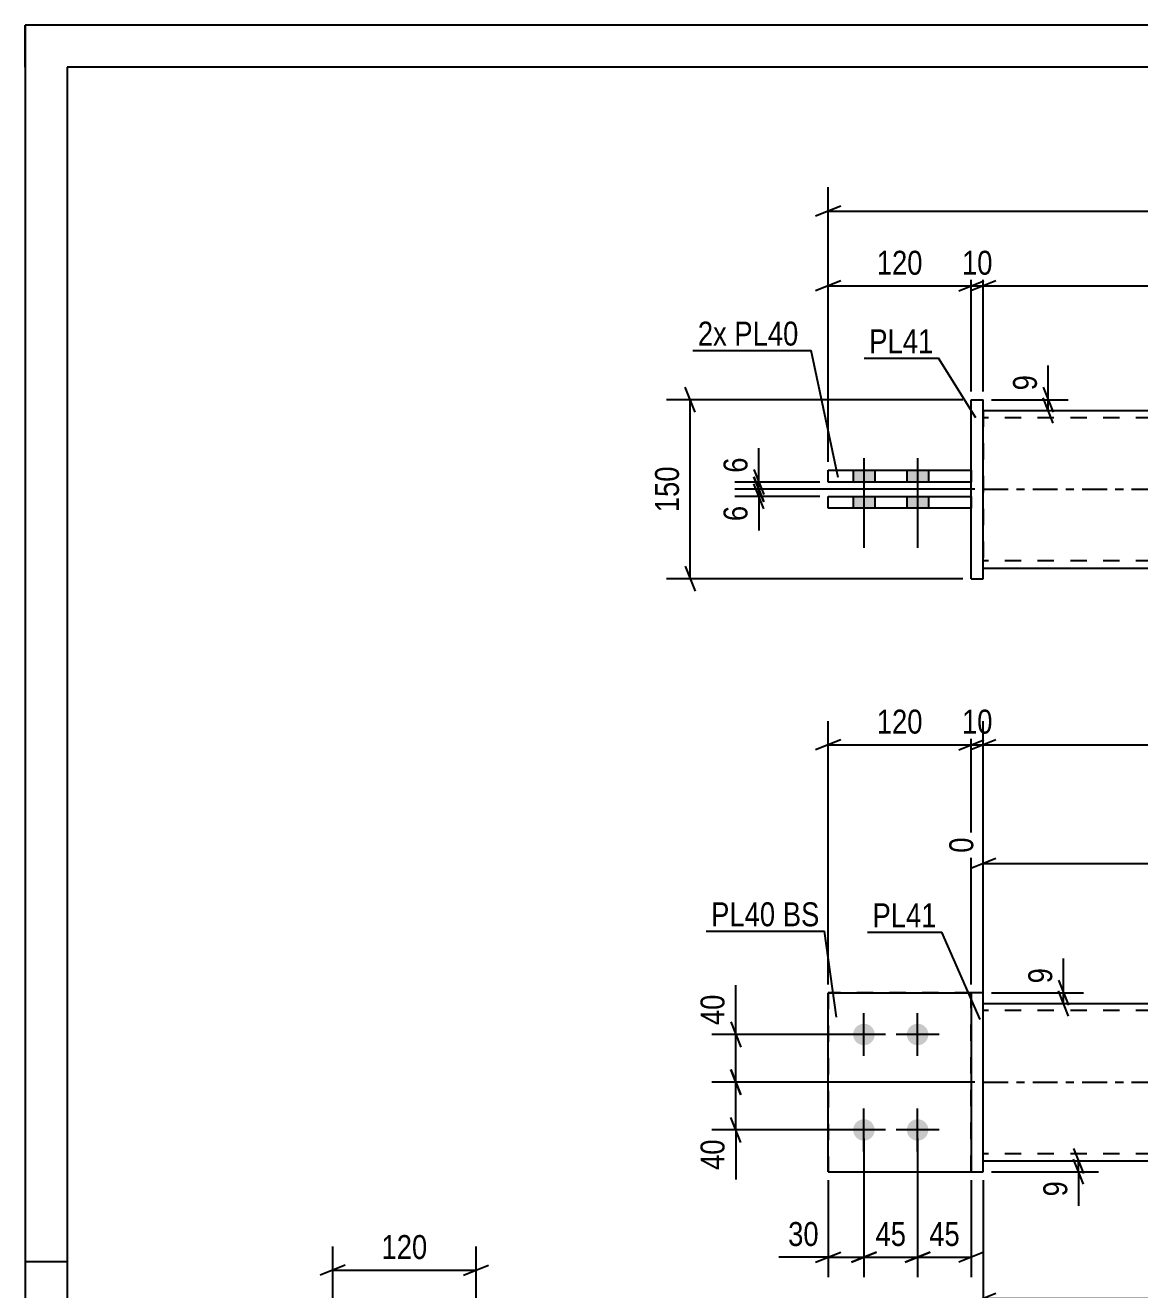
# Model space of a CAD drawing. Header units: millimetres. Extents: x 0 to 420, y 0 to 297.
# Drawn here: x 0 to 133.4, y 145.7 to 297 of the extents above; entities that cross this region are included whole.
import ezdxf

# ---------------------------------------------------------------- set-up
doc = ezdxf.new("R2010")
doc.units = ezdxf.units.MM
doc.linetypes.add('DXK_LINE_DOT2', pattern=[3.9198, 1.9599, -1.9599])
doc.linetypes.add('DXK_LINE_DOT3', pattern=[5.9187, 2.979, -0.9799, 0.9799, -0.9799])
doc.styles.add('Arial Narrow', font='ARIALN.TTF', dxfattribs={"height": 0.2})

# ---------------------------------------------------------------- blocks, each defined once
blk = doc.blocks.new('Unknown-585758322-1128')
at = {"color": 5, "linetype": 'Continuous'}
for p, q in [((420, 297), (0, 297)), ((0, 297), (0, 0)), ((0, 292), (0, 297)), ((415, 292), (5, 292)), ((5, 292), (5, 5)), ((5, 149), (0, 149))]:
    blk.add_line(p, q, dxfattribs=at)
blk = doc.blocks.new('Part-585758322-1943 - 1919')
at = {"color": 2, "linetype": 'Continuous'}
for p, q in [((114.68, 181.22), (113.25, 181.22)), ((113.25, 181.22), (113.25, 159.79)), ((114.68, 159.79), (114.68, 181.22)), ((113.25, 159.79), (114.68, 159.79))]:
    blk.add_line(p, q, dxfattribs=at)
blk = doc.blocks.new('Bolt-585758322-1927 - 1919')
at = {"linetype": 'Continuous'}
for points in [[(100.39, 174.93, -1), (100.39, 177.51, -1)], [(106.82, 174.93, -1), (106.82, 177.51, -1)], [(100.39, 163.51, -1), (100.39, 166.08, -1)], [(106.82, 163.51, -1), (106.82, 166.08, -1)]]:
    blk.add_hatch(color=1, dxfattribs=at).paths.add_polyline_path(points)
at = {"color": 1, "linetype": 'Continuous'}
for p, q in [((100.39, 173.65), (100.39, 178.79)), ((106.82, 173.65), (106.82, 178.79)), ((102.96, 176.22), (97.82, 176.22)), ((109.39, 176.22), (104.25, 176.22)), ((100.39, 162.22), (100.39, 167.36)), ((106.82, 162.22), (106.82, 167.36)), ((102.96, 164.79), (97.82, 164.79)), ((109.39, 164.79), (104.25, 164.79))]:
    blk.add_line(p, q, dxfattribs=at)
blk = doc.blocks.new('Part-585758322-1948 - 1919')
at = {"color": 7, "linetype": 'DXK_LINE_DOT2'}
for p, q in [((113.25, 181.22), (96.11, 181.22)), ((96.11, 181.22), (96.11, 159.79)), ((113.25, 159.79), (113.25, 181.22)), ((96.11, 159.79), (113.25, 159.79))]:
    blk.add_line(p, q, dxfattribs=at)
blk = doc.blocks.new('Part-585758322-1953 - 1919')
at = {"color": 2, "linetype": 'Continuous'}
for p, q in [((96.11, 159.79), (96.11, 181.22)), ((96.11, 181.22), (113.25, 181.22)), ((96.11, 159.79), (113.25, 159.79))]:
    blk.add_line(p, q, dxfattribs=at)
at = {"color": 7, "linetype": 'DXK_LINE_DOT2'}
blk.add_line((113.25, 159.79), (113.25, 181.22), dxfattribs=at)
blk = doc.blocks.new('Part-585758322-1968 - 1919')
at = {"linetype": 'Continuous'}
blk.add_hatch(color=2, dxfattribs=at).paths.add_polyline_path([(144.23, 161.08), (143.43, 162.48), (145.03, 162.48)])
at = {"color": 2, "linetype": 'Continuous'}
for p, q in [((114.68, 179.93), (232.9, 179.93)), ((144.23, 161.08), (143.43, 162.48)), ((143.43, 162.48), (145.03, 162.48)), ((145.03, 162.48), (144.23, 161.08)), ((114.68, 161.08), (232.9, 161.08))]:
    blk.add_line(p, q, dxfattribs=at)
at = {"color": 7, "linetype": 'DXK_LINE_DOT2'}
for p, q in [((114.68, 161.08), (114.68, 179.93)), ((232.9, 179.08), (114.68, 179.08)), ((232.9, 179.93), (232.9, 161.08)), ((232.9, 161.93), (114.68, 161.93))]:
    blk.add_line(p, q, dxfattribs=at)
at = {"color": 7, "linetype": 'DXK_LINE_DOT3'}
blk.add_line((114.68, 170.51), (232.9, 170.51), dxfattribs=at)
at = {"color": 2, "linetype": 'Continuous'}
blk.add_circle((144.23, 161.98), 1, dxfattribs=at)
blk = doc.blocks.new('Part-585758322-2286 - 2280')
at = {"color": 2, "linetype": 'Continuous'}
for p, q in [((96.11, 240.62), (113.25, 240.62)), ((96.11, 239.19), (96.11, 240.62)), ((113.25, 240.62), (113.25, 239.19)), ((113.25, 239.19), (96.11, 239.19))]:
    blk.add_line(p, q, dxfattribs=at)
blk = doc.blocks.new('Part-585758322-2316 - 2280')
at = {"color": 2, "linetype": 'Continuous'}
for p, q in [((96.11, 242.33), (96.11, 243.76)), ((96.11, 243.76), (113.25, 243.76)), ((113.25, 243.76), (113.25, 242.33)), ((113.25, 242.33), (96.11, 242.33))]:
    blk.add_line(p, q, dxfattribs=at)
blk = doc.blocks.new('Part-585758322-2301 - 2280')
at = {"linetype": 'Continuous'}
blk.add_hatch(color=2, dxfattribs=at).paths.add_polyline_path([(144.23, 241.47), (143.43, 242.87), (145.03, 242.87)])
at = {"color": 2, "linetype": 'Continuous'}
for p, q in [((114.68, 250.9), (232.9, 250.9)), ((144.23, 241.47), (143.43, 242.87)), ((143.43, 242.87), (145.03, 242.87)), ((145.03, 242.87), (144.23, 241.47)), ((114.68, 232.04), (232.9, 232.04))]:
    blk.add_line(p, q, dxfattribs=at)
at = {"color": 7, "linetype": 'DXK_LINE_DOT2'}
for p, q in [((114.68, 250.9), (114.68, 232.04)), ((232.9, 250.04), (114.68, 250.04)), ((232.9, 250.9), (232.9, 232.04)), ((232.9, 232.9), (114.68, 232.9))]:
    blk.add_line(p, q, dxfattribs=at)
at = {"color": 7, "linetype": 'DXK_LINE_DOT3'}
blk.add_line((114.68, 241.47), (232.9, 241.47), dxfattribs=at)
at = {"color": 2, "linetype": 'Continuous'}
blk.add_circle((144.23, 242.37), 1, dxfattribs=at)
blk = doc.blocks.new('Part-585758322-2321 - 2280')
at = {"color": 2, "linetype": 'Continuous'}
for p, q in [((113.25, 230.76), (113.25, 252.19)), ((113.25, 252.19), (114.68, 252.19)), ((114.68, 230.76), (114.68, 252.19)), ((113.25, 230.76), (114.68, 230.76))]:
    blk.add_line(p, q, dxfattribs=at)
blk = doc.blocks.new('Bolt-585758322-2322 - 2280')
at = {"linetype": 'Continuous'}
for points in [[(99.11, 242.33), (101.68, 242.33), (101.68, 243.76), (99.11, 243.76)], [(99.11, 242.33), (101.68, 242.33), (101.68, 243.76), (99.11, 243.76)], [(105.53, 242.33), (108.11, 242.33), (108.11, 243.76), (105.53, 243.76)], [(105.53, 242.33), (108.11, 242.33), (108.11, 243.76), (105.53, 243.76)], [(99.11, 239.19), (101.68, 239.19), (101.68, 240.62), (99.11, 240.62)], [(99.11, 239.19), (101.68, 239.19), (101.68, 240.62), (99.11, 240.62)], [(105.53, 239.19), (108.11, 239.19), (108.11, 240.62), (105.53, 240.62)], [(105.53, 239.19), (108.11, 239.19), (108.11, 240.62), (105.53, 240.62)]]:
    blk.add_hatch(color=1, dxfattribs=at).paths.add_polyline_path(points)
at = {"color": 1, "linetype": 'Continuous'}
for p, q in [((100.39, 245.19), (100.39, 234.47)), ((100.39, 245.19), (100.39, 234.47)), ((106.82, 245.19), (106.82, 234.47)), ((106.82, 245.19), (106.82, 234.47)), ((99.11, 243.76), (99.11, 242.33)), ((99.11, 243.76), (99.11, 242.33)), ((101.68, 243.76), (101.68, 242.33)), ((101.68, 243.76), (101.68, 242.33)), ((105.53, 243.76), (105.53, 242.33)), ((105.53, 243.76), (105.53, 242.33)), ((108.11, 243.76), (108.11, 242.33)), ((108.11, 243.76), (108.11, 242.33)), ((99.11, 240.62), (99.11, 239.19)), ((99.11, 240.62), (99.11, 239.19)), ((101.68, 240.62), (101.68, 239.19)), ((101.68, 240.62), (101.68, 239.19)), ((105.53, 240.62), (105.53, 239.19)), ((105.53, 240.62), (105.53, 239.19)), ((108.11, 240.62), (108.11, 239.19)), ((108.11, 240.62), (108.11, 239.19))]:
    blk.add_line(p, q, dxfattribs=at)
blk = doc.blocks.new('StraightDimension-585758322-1584 - 1561')
at = {"color": 7, "linetype": 'Continuous'}
for p, q in [((36.81, 131.18), (36.81, 150.85)), ((53.96, 131.18), (53.96, 150.85)), ((38.31, 148.6), (35.31, 147.4)), ((52.46, 147.4), (55.46, 148.6)), ((36.81, 148), (53.96, 148))]:
    blk.add_line(p, q, dxfattribs=at)
at = {"color": 0}
blk.add_wipeout([(48.73, 148.75), (48.73, 152.95), (42.04, 152.95), (42.04, 148.75)], dxfattribs=at)
at = {"color": 3, "style": 'Arial Narrow'}
blk.add_text('120', height=2.863, dxfattribs=at).set_placement((42.64, 149.35))
blk = doc.blocks.new('StraightDimension-585758322-2189 - 1919')
at = {"color": 7, "linetype": 'Continuous'}
for p, q in [((114.68, 158.79), (114.68, 141.49)), ((232.9, 158.79), (232.9, 137.84)), ((116.18, 145.22), (113.18, 144.02)), ((114.68, 144.62), (232.9, 144.62)), ((231.4, 144.02), (234.4, 145.22))]:
    blk.add_line(p, q, dxfattribs=at)
at = {"color": 0}
blk.add_wipeout([(177.13, 145.37), (177.13, 149.57), (170.44, 149.57), (170.44, 145.37)], dxfattribs=at)
at = {"color": 0, "linetype": 'Continuous'}
for points in [[(114.08, 143.92), (109.88, 143.92), (109.88, 140.89), (114.08, 140.89)], [(232.3, 143.92), (228.1, 143.92), (228.1, 137.24), (232.3, 137.24)]]:
    blk.add_wipeout(points, dxfattribs=at)
at = {"color": 3, "style": 'Arial Narrow'}
blk.add_text('828', height=2.863, dxfattribs=at).set_placement((171.04, 145.97))
at = {"color": 3, "linetype": 'Continuous', "style": 'Arial Narrow'}
for s, height, p in [('0', 2.86, (113.48, 141.49)), ('828', 2.863, (231.7, 137.84))]:
    blk.add_text(s, height=height, rotation=90.0002, dxfattribs=at).set_placement(p)
blk = doc.blocks.new('StraightDimension-585758322-2207 - 1919')
at = {"color": 7, "linetype": 'Continuous'}
for p, q in [((100.39, 163.79), (100.39, 147.16)), ((106.82, 163.79), (106.82, 147.16)), ((98.89, 148.96), (101.89, 150.16)), ((108.32, 150.16), (105.32, 148.96)), ((100.39, 149.56), (106.82, 149.56))]:
    blk.add_line(p, q, dxfattribs=at)
at = {"color": 0}
blk.add_wipeout([(106.03, 150.31), (106.03, 154.51), (101.18, 154.51), (101.18, 150.31)], dxfattribs=at)
at = {"color": 3, "style": 'Arial Narrow'}
blk.add_text('45', height=2.863, dxfattribs=at).set_placement((101.78, 150.91))
blk = doc.blocks.new('StraightDimension-585758322-1971 - 1919')
at = {"color": 7, "linetype": 'Continuous'}
for p, q in [((96.11, 182.22), (96.11, 213.73)), ((113.25, 182.22), (113.25, 213.73)), ((97.61, 211.48), (94.61, 210.28)), ((96.11, 210.88), (113.25, 210.88)), ((111.75, 210.28), (114.75, 211.48))]:
    blk.add_line(p, q, dxfattribs=at)
at = {"color": 0}
blk.add_wipeout([(108.02, 211.63), (108.02, 215.83), (101.33, 215.83), (101.33, 211.63)], dxfattribs=at)
at = {"color": 3, "style": 'Arial Narrow'}
blk.add_text('120', height=2.863, dxfattribs=at).set_placement((101.93, 212.23))
blk = doc.blocks.new('StraightDimension-585758322-1993 - 1919')
at = {"color": 7, "linetype": 'Continuous'}
for p, q in [((113.25, 182.22), (113.25, 213.73)), ((114.68, 182.22), (114.68, 213.73)), ((111.75, 210.28), (114.75, 211.48)), ((116.18, 211.48), (113.18, 210.28)), ((113.25, 210.88), (114.68, 210.88))]:
    blk.add_line(p, q, dxfattribs=at)
at = {"color": 0}
blk.add_wipeout([(116.39, 211.63), (116.39, 215.83), (111.53, 215.83), (111.53, 211.63)], dxfattribs=at)
at = {"color": 3, "style": 'Arial Narrow'}
blk.add_text('10', height=2.863, dxfattribs=at).set_placement((112.13, 212.23))
blk = doc.blocks.new('StraightDimension-585758322-2010 - 1919')
at = {"color": 7, "linetype": 'Continuous'}
for p, q in [((114.68, 182.22), (114.68, 213.73)), ((232.9, 182.22), (232.9, 213.73)), ((116.18, 211.48), (113.18, 210.28)), ((114.68, 210.88), (232.9, 210.88)), ((231.4, 210.28), (234.4, 211.48))]:
    blk.add_line(p, q, dxfattribs=at)
at = {"color": 0}
blk.add_wipeout([(177.13, 211.63), (177.13, 215.83), (170.44, 215.83), (170.44, 211.63)], dxfattribs=at)
at = {"color": 3, "style": 'Arial Narrow'}
blk.add_text('828', height=2.863, dxfattribs=at).set_placement((171.04, 212.23))
blk = doc.blocks.new('StraightDimension-585758322-2194 - 1919')
at = {"color": 7, "linetype": 'Continuous'}
for p, q in [((106.82, 163.79), (106.82, 147.16)), ((113.25, 158.79), (113.25, 147.16)), ((105.32, 148.96), (108.32, 150.16)), ((114.75, 150.16), (111.75, 148.96)), ((106.82, 149.56), (113.25, 149.56))]:
    blk.add_line(p, q, dxfattribs=at)
at = {"color": 0}
blk.add_wipeout([(112.46, 150.31), (112.46, 154.51), (107.61, 154.51), (107.61, 150.31)], dxfattribs=at)
at = {"color": 3, "style": 'Arial Narrow'}
blk.add_text('45', height=2.863, dxfattribs=at).set_placement((108.21, 150.91))
blk = doc.blocks.new('StraightDimension-585758322-2144 - 1919')
at = {"color": 7, "linetype": 'Continuous'}
for p, q in [((84.45, 172.01), (85.65, 169.01)), ((113.68, 170.51), (82.2, 170.51)), ((85.05, 164.79), (85.05, 170.51)), ((85.65, 163.29), (84.45, 166.29)), ((99.39, 164.79), (82.2, 164.79))]:
    blk.add_line(p, q, dxfattribs=at)
at = {"color": 0}
blk.add_wipeout([(84.3, 164.27), (80.1, 164.27), (80.1, 159.41), (84.3, 159.41)], dxfattribs=at)
at = {"color": 7, "linetype": 'Continuous'}
blk.add_line((85.05, 164.79), (85.05, 158.88), dxfattribs=at)
blk.add_line((85.05, 164.79), (85.05, 158.88), dxfattribs=at)
at = {"color": 3, "style": 'Arial Narrow'}
blk.add_text('40', height=2.863, rotation=90.0002, dxfattribs=at).set_placement((83.7, 160.01))
blk = doc.blocks.new('StraightDimension-585758322-2157 - 1919')
at = {"color": 7, "linetype": 'Continuous'}
for p, q in [((84.45, 177.72), (85.65, 174.72)), ((99.39, 176.22), (82.2, 176.22)), ((85.05, 170.51), (85.05, 176.22)), ((85.65, 169.01), (84.45, 172.01)), ((113.68, 170.51), (82.2, 170.51))]:
    blk.add_line(p, q, dxfattribs=at)
at = {"color": 0}
blk.add_wipeout([(84.3, 181.6), (80.1, 181.6), (80.1, 176.74), (84.3, 176.74)], dxfattribs=at)
at = {"color": 7, "linetype": 'Continuous'}
blk.add_line((85.05, 176.22), (85.05, 182.13), dxfattribs=at)
blk.add_line((85.05, 176.22), (85.05, 182.13), dxfattribs=at)
at = {"color": 3, "style": 'Arial Narrow'}
blk.add_text('40', height=2.863, rotation=90.0002, dxfattribs=at).set_placement((83.7, 177.34))
blk = doc.blocks.new('StraightDimension-585758322-2171 - 1919')
at = {"color": 7, "linetype": 'Continuous'}
for p, q in [((123.68, 182.72), (124.88, 179.72)), ((115.68, 181.22), (126.68, 181.22)), ((124.88, 178.43), (123.68, 181.43)), ((124.28, 179.93), (124.28, 181.22)), ((115.68, 179.93), (126.68, 179.93))]:
    blk.add_line(p, q, dxfattribs=at)
at = {"color": 0}
blk.add_wipeout([(123.52, 184.77), (119.32, 184.77), (119.32, 181.74), (123.52, 181.74)], dxfattribs=at)
at = {"color": 7, "linetype": 'Continuous'}
blk.add_line((124.28, 181.22), (124.28, 185.3), dxfattribs=at)
blk.add_line((124.28, 181.22), (124.28, 185.3), dxfattribs=at)
at = {"color": 3, "style": 'Arial Narrow'}
blk.add_text('9', height=2.86, rotation=90.0002, dxfattribs=at).set_placement((122.93, 182.34))
blk = doc.blocks.new('StraightDimension-585758322-2180 - 1919')
at = {"color": 7, "linetype": 'Continuous'}
for p, q in [((125.48, 162.58), (126.68, 159.58)), ((115.68, 161.08), (128.48, 161.08)), ((126.68, 158.29), (125.48, 161.29)), ((126.08, 159.79), (126.08, 161.08)), ((115.68, 159.79), (128.48, 159.79))]:
    blk.add_line(p, q, dxfattribs=at)
at = {"color": 0}
blk.add_wipeout([(125.33, 159.27), (121.13, 159.27), (121.13, 156.24), (125.33, 156.24)], dxfattribs=at)
at = {"color": 7, "linetype": 'Continuous'}
blk.add_line((126.08, 159.79), (126.08, 155.71), dxfattribs=at)
blk.add_line((126.08, 159.79), (126.08, 155.71), dxfattribs=at)
at = {"color": 3, "style": 'Arial Narrow'}
blk.add_text('9', height=2.86, rotation=90.0002, dxfattribs=at).set_placement((124.73, 156.84))
blk = doc.blocks.new('StraightDimension-585758322-2214 - 1919')
at = {"color": 7, "linetype": 'Continuous'}
for p, q in [((100.39, 163.79), (100.39, 147.16)), ((96.11, 158.79), (96.11, 147.16)), ((94.61, 148.96), (97.61, 150.16)), ((101.89, 150.16), (98.89, 148.96)), ((96.11, 149.56), (100.39, 149.56))]:
    blk.add_line(p, q, dxfattribs=at)
at = {"color": 0}
blk.add_wipeout([(95.58, 150.31), (95.58, 154.51), (90.72, 154.51), (90.72, 150.31)], dxfattribs=at)
at = {"color": 7, "linetype": 'Continuous'}
blk.add_line((96.11, 149.56), (90.2, 149.56), dxfattribs=at)
blk.add_line((96.11, 149.56), (90.2, 149.56), dxfattribs=at)
at = {"color": 3, "style": 'Arial Narrow'}
blk.add_text('30', height=2.863, dxfattribs=at).set_placement((91.32, 150.91))
blk = doc.blocks.new('StraightDimension-585758322-2225 - 1919')
at = {"color": 7, "linetype": 'Continuous'}
for p, q in [((232.9, 182.22), (232.9, 203.45)), ((114.68, 180.93), (114.68, 199.79)), ((116.18, 197.27), (113.18, 196.07)), ((231.4, 196.07), (234.4, 197.27)), ((114.68, 196.67), (232.9, 196.67))]:
    blk.add_line(p, q, dxfattribs=at)
at = {"color": 0, "linetype": 'Continuous'}
for points in [[(232.3, 204.05), (228.1, 204.05), (228.1, 197.37), (232.3, 197.37)], [(114.08, 200.39), (109.88, 200.39), (109.88, 197.37), (114.08, 197.37)]]:
    blk.add_wipeout(points, dxfattribs=at)
at = {"color": 0}
blk.add_wipeout([(177.13, 197.42), (177.13, 201.62), (170.44, 201.62), (170.44, 197.42)], dxfattribs=at)
at = {"color": 3, "linetype": 'Continuous', "style": 'Arial Narrow'}
for s, height, p in [('828', 2.863, (231.7, 197.97)), ('0', 2.86, (113.48, 197.97))]:
    blk.add_text(s, height=height, rotation=90.0002, dxfattribs=at).set_placement(p)
at = {"color": 3, "style": 'Arial Narrow'}
blk.add_text('828', height=2.863, dxfattribs=at).set_placement((171.04, 198.02))
blk = doc.blocks.new('StraightDimension-585758322-2444 - 2280')
at = {"color": 7, "linetype": 'Continuous'}
for p, q in [((87.2, 242.97), (88.4, 239.97)), ((113.68, 241.47), (84.95, 241.47)), ((95.11, 240.62), (84.95, 240.62)), ((88.4, 239.12), (87.2, 242.12)), ((87.8, 240.62), (87.8, 241.47))]:
    blk.add_line(p, q, dxfattribs=at)
at = {"color": 0}
blk.add_wipeout([(87.05, 240.09), (82.85, 240.09), (82.85, 237.06), (87.05, 237.06)], dxfattribs=at)
at = {"color": 7, "linetype": 'Continuous'}
blk.add_line((87.8, 240.62), (87.8, 236.54), dxfattribs=at)
blk.add_line((87.8, 240.62), (87.8, 236.54), dxfattribs=at)
at = {"color": 3, "style": 'Arial Narrow'}
blk.add_text('6', height=2.86, rotation=90.0002, dxfattribs=at).set_placement((86.45, 237.66))
blk = doc.blocks.new('StraightDimension-585758322-2422 - 2280')
at = {"color": 7, "linetype": 'Continuous'}
for p, q in [((96.11, 244.76), (96.11, 277.61)), ((251.47, 244.76), (251.47, 277.61)), ((97.61, 275.36), (94.61, 274.16)), ((96.11, 274.76), (251.47, 274.76)), ((249.97, 274.16), (252.97, 275.36))]:
    blk.add_line(p, q, dxfattribs=at)
at = {"color": 0}
blk.add_wipeout([(178.04, 275.51), (178.04, 279.71), (169.53, 279.71), (169.53, 275.51)], dxfattribs=at)
at = {"color": 3, "style": 'Arial Narrow'}
blk.add_text('1088', height=2.863, dxfattribs=at).set_placement((170.13, 276.11))
blk = doc.blocks.new('StraightDimension-585758322-2330 - 2280')
at = {"color": 7, "linetype": 'Continuous'}
for p, q in [((121.85, 253.69), (123.05, 250.69)), ((115.68, 252.19), (124.85, 252.19)), ((123.05, 249.4), (121.85, 252.4)), ((122.45, 250.9), (122.45, 252.19)), ((115.68, 250.9), (124.85, 250.9))]:
    blk.add_line(p, q, dxfattribs=at)
at = {"color": 0}
blk.add_wipeout([(121.7, 255.74), (117.5, 255.74), (117.5, 252.71), (121.7, 252.71)], dxfattribs=at)
at = {"color": 7, "linetype": 'Continuous'}
blk.add_line((122.45, 252.19), (122.45, 256.27), dxfattribs=at)
blk.add_line((122.45, 252.19), (122.45, 256.27), dxfattribs=at)
at = {"color": 3, "style": 'Arial Narrow'}
blk.add_text('9', height=2.86, rotation=90.0002, dxfattribs=at).set_placement((121.1, 253.31))
blk = doc.blocks.new('StraightDimension-585758322-2391 - 2280')
at = {"color": 7, "linetype": 'Continuous'}
for p, q in [((114.68, 253.19), (114.68, 268.65)), ((232.9, 253.19), (232.9, 268.65)), ((116.18, 266.4), (113.18, 265.2)), ((231.4, 265.2), (234.4, 266.4)), ((114.68, 265.8), (232.9, 265.8))]:
    blk.add_line(p, q, dxfattribs=at)
at = {"color": 0}
blk.add_wipeout([(177.13, 266.55), (177.13, 270.75), (170.44, 270.75), (170.44, 266.55)], dxfattribs=at)
at = {"color": 3, "style": 'Arial Narrow'}
blk.add_text('828', height=2.863, dxfattribs=at).set_placement((171.04, 267.15))
blk = doc.blocks.new('StraightDimension-585758322-2401 - 2280')
at = {"color": 7, "linetype": 'Continuous'}
for p, q in [((96.11, 244.76), (96.11, 268.65)), ((113.25, 253.19), (113.25, 268.65)), ((97.61, 266.4), (94.61, 265.2)), ((111.75, 265.2), (114.75, 266.4)), ((96.11, 265.8), (113.25, 265.8))]:
    blk.add_line(p, q, dxfattribs=at)
at = {"color": 0}
blk.add_wipeout([(108.02, 266.55), (108.02, 270.75), (101.33, 270.75), (101.33, 266.55)], dxfattribs=at)
at = {"color": 3, "style": 'Arial Narrow'}
blk.add_text('120', height=2.863, dxfattribs=at).set_placement((101.93, 267.15))
blk = doc.blocks.new('StraightDimension-585758322-2411 - 2280')
at = {"color": 7, "linetype": 'Continuous'}
for p, q in [((113.25, 253.19), (113.25, 268.65)), ((114.68, 253.19), (114.68, 268.65)), ((111.75, 265.2), (114.75, 266.4)), ((116.18, 266.4), (113.18, 265.2)), ((113.25, 265.8), (114.68, 265.8))]:
    blk.add_line(p, q, dxfattribs=at)
at = {"color": 0}
blk.add_wipeout([(116.39, 266.55), (116.39, 270.75), (111.53, 270.75), (111.53, 266.55)], dxfattribs=at)
at = {"color": 3, "style": 'Arial Narrow'}
blk.add_text('10', height=2.863, dxfattribs=at).set_placement((112.13, 267.15))
blk = doc.blocks.new('StraightDimension-585758322-2433 - 2280')
at = {"color": 7, "linetype": 'Continuous'}
for p, q in [((80.2, 250.69), (79, 253.69)), ((112.25, 252.19), (76.75, 252.19)), ((79.6, 230.76), (79.6, 252.19)), ((79, 232.26), (80.2, 229.26)), ((112.25, 230.76), (76.75, 230.76))]:
    blk.add_line(p, q, dxfattribs=at)
at = {"color": 0}
blk.add_wipeout([(78.85, 244.81), (74.65, 244.81), (74.65, 238.13), (78.85, 238.13)], dxfattribs=at)
at = {"color": 3, "style": 'Arial Narrow'}
blk.add_text('150', height=2.863, rotation=90.0002, dxfattribs=at).set_placement((78.25, 238.73))
blk = doc.blocks.new('StraightDimension-585758322-2460 - 2280')
at = {"color": 7, "linetype": 'Continuous'}
for p, q in [((87.2, 243.83), (88.4, 240.83)), ((95.11, 242.33), (84.95, 242.33)), ((88.4, 239.97), (87.2, 242.97)), ((87.8, 241.47), (87.8, 242.33)), ((113.68, 241.47), (84.95, 241.47))]:
    blk.add_line(p, q, dxfattribs=at)
at = {"color": 0}
blk.add_wipeout([(87.05, 245.88), (82.85, 245.88), (82.85, 242.85), (87.05, 242.85)], dxfattribs=at)
at = {"color": 7, "linetype": 'Continuous'}
blk.add_line((87.8, 242.33), (87.8, 246.41), dxfattribs=at)
blk.add_line((87.8, 242.33), (87.8, 246.41), dxfattribs=at)
at = {"color": 3, "style": 'Arial Narrow'}
blk.add_text('6', height=2.86, rotation=90.0002, dxfattribs=at).set_placement((86.45, 243.45))
blk = doc.blocks.new('Mark-585758322-1939 - 1919')
at = {"color": 0}
blk.add_wipeout([(109.1, 189.05), (109.1, 192.05), (101.42, 192.05), (101.42, 189.05)], dxfattribs=at)
blk.add_wipeout([(109.1, 189.05), (109.1, 192.05), (101.42, 192.05), (101.42, 189.05)], dxfattribs=at)
at = {"color": 30, "linetype": 'Continuous'}
for p in [(100.82, 188.45), (114.32, 178.01)]:
    blk.add_line(p, (109.7, 188.45), dxfattribs=at)
at = {"color": 3, "style": 'Arial Narrow'}
blk.add_text('PL41', height=2.863, dxfattribs=at).set_placement((101.42, 189.05))
blk = doc.blocks.new('MarkSet-585758322-2249 - 1919')
at = {"color": 0}
for points in [[(89.78, 189.17), (89.78, 192.17), (82.1, 192.17), (82.1, 189.17)], [(95.06, 189.17), (95.06, 192.17), (90.68, 192.17), (90.68, 189.17)]]:
    blk.add_wipeout(points, dxfattribs=at)
for points in [[(89.78, 189.17), (89.78, 192.17), (82.1, 192.17), (82.1, 189.17)], [(95.06, 189.17), (95.06, 192.17), (90.68, 192.17), (90.68, 189.17)]]:
    blk.add_wipeout(points, dxfattribs=at)
at = {"color": 30, "linetype": 'Continuous'}
for p in [(81.5, 188.57), (97.11, 178.29)]:
    blk.add_line(p, (95.66, 188.57), dxfattribs=at)
at = {"color": 3, "style": 'Arial Narrow'}
for s, p in [('PL40', (82.1, 189.17)), ('BS', (90.68, 189.17))]:
    blk.add_text(s, height=2.863, dxfattribs=at).set_placement(p)
blk = doc.blocks.new('MarkSet-585758322-2498 - 2280')
at = {"color": 30, "linetype": 'Continuous'}
blk.add_line((97.32, 242.88), (94.06, 258.07), dxfattribs=at)
at = {"color": 0}
for points in [[(83.98, 258.67), (83.98, 261.67), (80.51, 261.67), (80.51, 258.67)], [(92.56, 258.67), (92.56, 261.67), (84.88, 261.67), (84.88, 258.67)]]:
    blk.add_wipeout(points, dxfattribs=at)
for points in [[(83.98, 258.67), (83.98, 261.67), (80.51, 261.67), (80.51, 258.67)], [(92.56, 258.67), (92.56, 261.67), (84.88, 261.67), (84.88, 258.67)]]:
    blk.add_wipeout(points, dxfattribs=at)
at = {"color": 30, "linetype": 'Continuous'}
blk.add_line((79.91, 258.07), (94.06, 258.07), dxfattribs=at)
at = {"color": 3, "style": 'Arial Narrow'}
for s, p in [('2x', (80.51, 258.67)), ('PL40', (84.88, 258.67))]:
    blk.add_text(s, height=2.863, dxfattribs=at).set_placement(p)
blk = doc.blocks.new('Mark-585758322-2317 - 2280')
at = {"color": 0}
blk.add_wipeout([(108.71, 257.75), (108.71, 260.75), (101.03, 260.75), (101.03, 257.75)], dxfattribs=at)
blk.add_wipeout([(108.71, 257.75), (108.71, 260.75), (101.03, 260.75), (101.03, 257.75)], dxfattribs=at)
at = {"color": 30, "linetype": 'Continuous'}
for p in [(100.43, 257.15), (113.79, 250.01)]:
    blk.add_line(p, (109.31, 257.15), dxfattribs=at)
at = {"color": 3, "style": 'Arial Narrow'}
blk.add_text('PL41', height=2.863, dxfattribs=at).set_placement((101.03, 257.75))

msp = doc.modelspace()

# ---------------------------------------------------------------- block references
for name in ['Unknown-585758322-1128', 'Part-585758322-2321 - 2280', 'Part-585758322-2301 - 2280', 'Bolt-585758322-2322 - 2280', 'Part-585758322-2316 - 2280', 'Part-585758322-2286 - 2280', 'Part-585758322-1948 - 1919', 'Part-585758322-1953 - 1919', 'Part-585758322-1943 - 1919', 'Bolt-585758322-1927 - 1919', 'Part-585758322-1968 - 1919']:
    msp.add_blockref(name, (0, 0))

# ---------------------------------------------------------------- next in the draw order: block references
for name in ['StraightDimension-585758322-2422 - 2280', 'StraightDimension-585758322-2444 - 2280', 'StraightDimension-585758322-1971 - 1919', 'StraightDimension-585758322-2207 - 1919', 'StraightDimension-585758322-2189 - 1919', 'StraightDimension-585758322-1584 - 1561']:
    msp.add_blockref(name, (0, 0))

# ---------------------------------------------------------------- next in the draw order: block references
for name in ['StraightDimension-585758322-2330 - 2280', 'StraightDimension-585758322-1993 - 1919', 'StraightDimension-585758322-2194 - 1919', 'StraightDimension-585758322-2180 - 1919']:
    msp.add_blockref(name, (0, 0))

# ---------------------------------------------------------------- next in the draw order: block references
for name in ['StraightDimension-585758322-2391 - 2280', 'StraightDimension-585758322-2010 - 1919', 'StraightDimension-585758322-2144 - 1919']:
    msp.add_blockref(name, (0, 0))

# ---------------------------------------------------------------- next in the draw order: block references
for name in ['StraightDimension-585758322-2401 - 2280', 'StraightDimension-585758322-2171 - 1919', 'StraightDimension-585758322-2157 - 1919', 'StraightDimension-585758322-2214 - 1919']:
    msp.add_blockref(name, (0, 0))

# ---------------------------------------------------------------- next in the draw order: block references
for name in ['StraightDimension-585758322-2411 - 2280', 'StraightDimension-585758322-2225 - 1919', 'MarkSet-585758322-2249 - 1919']:
    msp.add_blockref(name, (0, 0))

# ---------------------------------------------------------------- next in the draw order: block references
for name in ['StraightDimension-585758322-2433 - 2280', 'Mark-585758322-1939 - 1919']:
    msp.add_blockref(name, (0, 0))

# ---------------------------------------------------------------- next in the draw order: block references
for name in ['Mark-585758322-2317 - 2280', 'StraightDimension-585758322-2460 - 2280']:
    msp.add_blockref(name, (0, 0))

# ---------------------------------------------------------------- next in the draw order: block references
msp.add_blockref('MarkSet-585758322-2498 - 2280', (0, 0))

doc.saveas('drawing.dxf')
